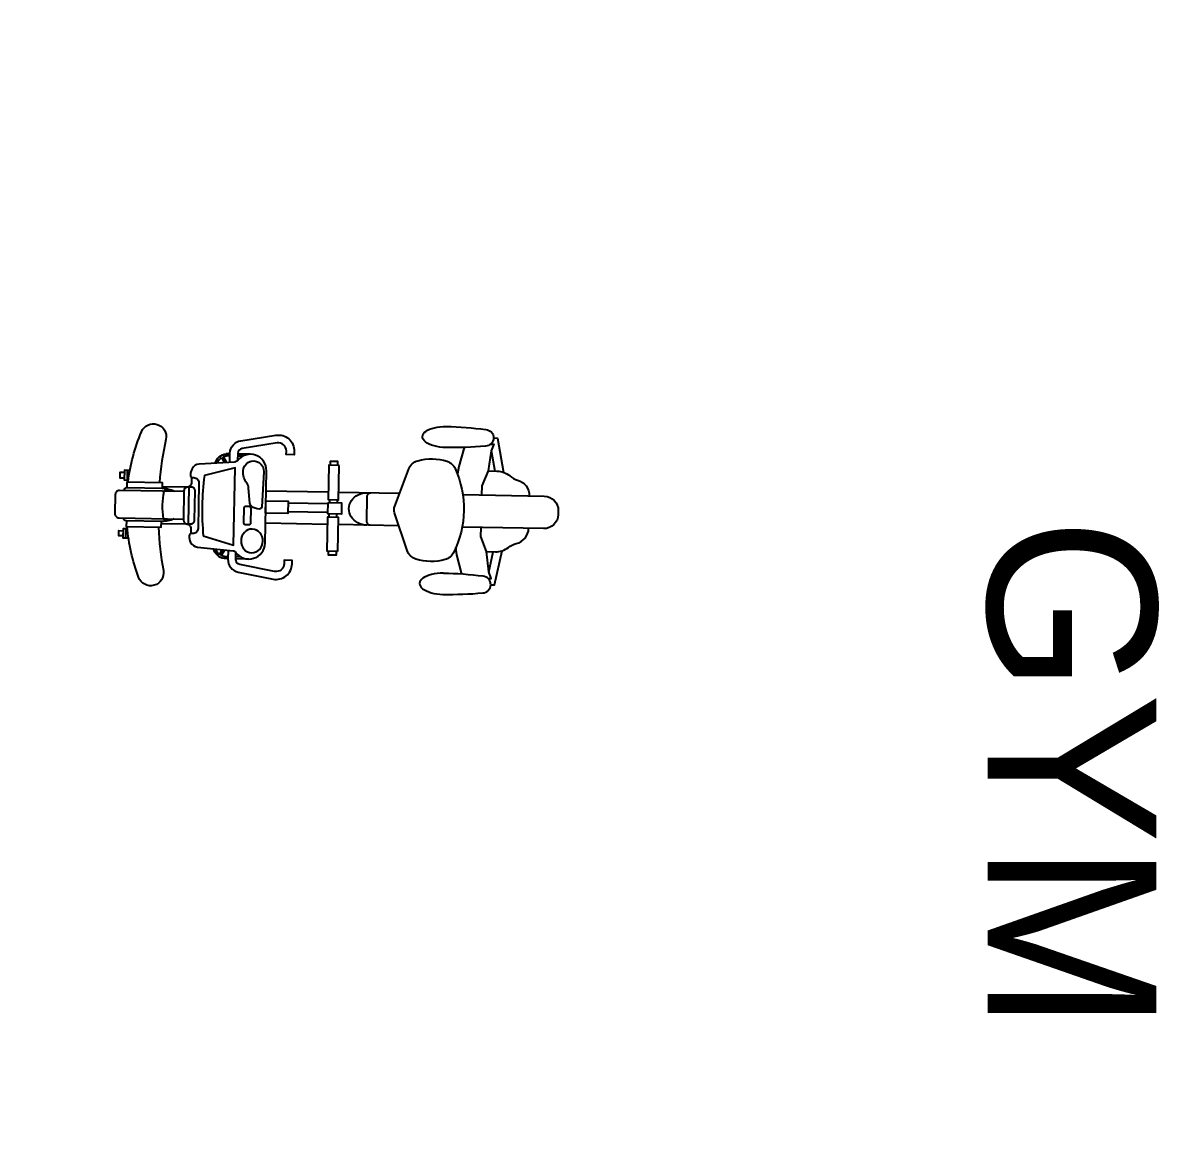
# Model space of a CAD drawing. Header units: metres. Extents: x 511.7 to 565.1, y 73.9 to 159.1.
# Drawn here: x 523.644 to 527.074, y 148.487 to 151.788 of the extents above; entities that cross this region are included whole.
import ezdxf

# ---------------------------------------------------------------- set-up
doc = ezdxf.new("R2010")
doc.units = ezdxf.units.M
doc.header["$MEASUREMENT"] = 0
doc.layers.get('0').update_dxf_attribs({"lineweight": 25})
doc.layers.add('fixtures', color=237, linetype='Continuous')
doc.styles.get("Standard").update_dxf_attribs({"font": 'arial.ttf'})

# ---------------------------------------------------------------- blocks, each defined once
blk = doc.blocks.new('bike_recumbent_A_p')
for p, q in [((-17.31, 7.23), (-16.86, 6.48)), ((-17.04, 7.39), (-16.51, 6.51)), ((-16.05, 7.8), (-16.6, 7.8)), ((-16.05, 7.51), (-16.6, 7.51)), ((-12.98, 7.8), (-14.88, 7.8)), ((-14.12, 7.51), (-14.88, 7.51)), ((-22.07, -2.74), (-22.07, 2.74)), ((-1.3, 2.42), (-10.57, 2.42)), ((9.32, 2.42), (0.25, 2.42)), ((4.52, 1.9), (4.52, -1.88)), ((30.86, 2.42), (18.74, 2.42)), ((-1.3, 0.65), (-7.26, 0.65)), ((-1.1, 1.29), (-1.1, 0.84)), ((0.04, 1.29), (0.04, 0.84)), ((33, -0.27), (33, 0.29)), ((-1.3, -0.65), (-7.26, -0.65)), ((-1.1, -1.29), (-1.1, -0.84)), ((0.04, -1.29), (0.04, -0.84)), ((-10.57, -2.42), (-1.3, -2.42)), ((0.25, -2.42), (9.32, -2.42)), ((18.74, -2.42), (30.86, -2.42)), ((-17.31, -7.23), (-16.86, -6.48)), ((-17.04, -7.39), (-16.51, -6.51)), ((-16.05, -7.51), (-16.6, -7.51)), ((-16.05, -7.8), (-16.6, -7.8)), ((-14.12, -7.51), (-14.88, -7.51)), ((-12.98, -7.8), (-14.88, -7.8))]:
    blk.add_line(p, q)
for points in [[(16.07, 12.5, -0.027759), (21.98, 12.17, -0.398009), (23.15, 10.93, -0.398009), (21.98, 9.7, -0.027759), (16.07, 9.37)], [(-26.47, 3.33, -0.032457), (-25.62, 9.77, 0.915879), (-29.29, 10.84, 0.065102), (-31.15, 3.33)], [(-16.05, 6.54), (-16.05, 7.9, -0.363337), (-14.47, 9.79), (-9.26, 10.72, -0.466989), (-6.48, 8.39), (-6.48, 7.87), (-7.66, 7.87), (-7.66, 8.39, 0.466989), (-9.06, 9.56), (-14.26, 8.63, 0.363337), (-14.88, 7.9), (-14.88, 6.87)], [(22.45, 6.01), (23.75, 6.01, -0.174278), (25.67, 5.32, 0.110391), (26.84, 4.73, -0.341689), (28.63, 2.42, -0.341689)], [(-26.06, 2.75), (-22.35, 2.75, 0.414214), (-21.63, 3.47), (-21.63, 4.17)], [(-22.78, -2.05), (-32.36, -2.05, -0.414214), (-33, -1.41), (-33, 1.41, -0.414214), (-32.36, 2.05), (-22.78, 2.05)], [(-24.16, 2.05, 0.089812), (-26.06, 2.47), (-31.26, 2.47, 0.319458), (-31.76, 2.05)], [(-24.16, -2.05, -0.089812), (-26.06, -2.47), (-31.26, -2.47, -0.319458), (-31.76, -2.05)], [(-31.15, -3.33, 0.065102), (-29.29, -10.84, 0.915879), (-25.62, -9.77, -0.032457), (-26.47, -3.33)], [(-26.06, -2.75), (-22.35, -2.75, -0.414214), (-21.63, -3.47), (-21.63, -4.17)], [(22.45, -6.01), (23.75, -6.01, 0.174278), (25.67, -5.32, -0.110391), (26.84, -4.73, 0.341689), (28.63, -2.42, 0.341689)], [(-16.05, -6.54), (-16.05, -7.9, 0.363337), (-14.47, -9.79), (-9.26, -10.72, 0.466989), (-6.48, -8.39), (-6.48, -7.87), (-7.66, -7.87), (-7.66, -8.39, -0.466989), (-9.06, -9.56), (-14.26, -8.63, -0.363337), (-14.88, -7.9), (-14.88, -6.87)], [(16.07, -12.5, 0.027759), (21.98, -12.17, 0.398009), (23.15, -10.93, 0.398009), (21.98, -9.7, 0.027759), (16.07, -9.37)]]:
    blk.add_lwpolyline(points, format="xyb")
for points in [[(23.15, 10.93), (23.72, 10.93), (24.74, 5.84)], [(18.82, 9.44), (18.04, 6.58), (17.87, 5.47)], [(22.73, 10), (23.2, 10), (22.81, 9.01), (22.45, 6.01), (21.54, 3.77), (21.54, 2.42)], [(22.82, 9.04), (23.43, 6.01)], [(0.04, 6.4), (0.04, 6.98), (-1.1, 6.98), (-1.1, 6.4)], [(-31.7, 4.73), (-32.37, 4.73), (-32.37, 3.94), (-31.7, 3.94)], [(-30.9, 5.06), (-31.7, 5.06), (-31.7, 3.61), (-31.11, 3.61)], [(-31.29, 5.06), (-31.29, 3.61)], [(-31.26, 2.47), (-31.26, 3.33), (-26.06, 3.33), (-26.06, 2.47)], [(-31.26, -2.47), (-31.26, -3.33), (-26.06, -3.33), (-26.06, -2.47)], [(22.73, -10), (23.2, -10), (22.81, -9.01), (22.45, -6.01), (21.54, -3.77), (21.54, -2.42)], [(-31.7, -4.73), (-32.37, -4.73), (-32.37, -3.94), (-31.7, -3.94)], [(-30.9, -5.06), (-31.7, -5.06), (-31.7, -3.61), (-31.11, -3.61)], [(-31.29, -5.06), (-31.29, -3.61)], [(0.04, -6.4), (0.04, -6.98), (-1.1, -6.98), (-1.1, -6.4)], [(18.82, -9.44), (18.04, -6.58), (17.87, -5.47)], [(22.82, -9.04), (23.43, -6.01)], [(23.15, -10.93), (23.72, -10.93), (24.74, -5.84)]]:
    blk.add_lwpolyline(points)
for points in [[(-20.58, 0), (-20.58, 3.39, 0.414214), (-21.35, 4.16), (-21.55, 4.16, -0.414214), (-21.88, 4.5, -0.118121), (-21.64, 5.49, -0.260664), (-20.62, 6.17), (-15.29, 6.6, 0.21828), (-14.92, 6.81, -0.72566), (-10.57, 5.39), (-10.57, 0), (-10.57, -5.39, -0.72566), (-14.92, -6.81, 0.21828), (-15.29, -6.6), (-20.62, -6.17, -0.260664), (-21.64, -5.49, -0.118121), (-21.88, -4.5, -0.414214), (-21.55, -4.16), (-21.35, -4.16, 0.414214), (-20.58, -3.39)], [(10.61, 6.08), (8.64, 0.48, 0.171461), (8.64, -0.48), (10.61, -6.08, 0.240849), (11.94, -7.33, 0.145285), (16.29, -7.32, 0.21059), (17.51, -6.27, 0.228481), (17.51, 6.27, 0.21059), (16.29, 7.32, 0.145285), (11.94, 7.33, 0.240849)], [(-19.78, 4.49), (-15.24, 5.76), (-15.24, -5.76), (-19.78, -4.49, -0.055459)], [(-21.66, -2.74), (-22.23, -2.74, -0.414214), (-22.78, -2.19), (-22.78, 2.19, -0.414214), (-22.23, 2.74), (-21.66, 2.74, -0.414214), (-21.11, 2.19), (-21.11, -2.19, -0.414214)], [(-13, 0), (-13.58, 0, -0.414214), (-13.84, 0.26), (-13.84, 2.4, -0.414214), (-13.58, 2.66), (-13, 2.66, -0.414214), (-12.74, 2.4), (-12.74, 0.26, -0.414214)], [(-12.94, -0.51), (-13.17, -2.74, -0.134621), (-13.46, -3.5, 0.166544), (-14.03, -5.29, 1.021213), (-10.96, -5.22), (-11.17, -0.01, 0.401971), (-11.53, 0.33, 0.164298), (-12.69, -0.06, 0.207213)]]:
    blk.add_lwpolyline(points, format="xyb", close=True)
for points in [[(0.25, 6.4), (-1.3, 6.4), (-1.3, 1.29), (0.25, 1.29)], [(-10.57, -0.92), (-7.26, -0.92), (-7.26, 0.92), (-10.57, 0.92)], [(-1.3, -0.84), (0.71, -0.84), (0.71, 0.84), (-1.3, 0.84)], [(0.25, -6.4), (-1.3, -6.4), (-1.3, -1.29), (0.25, -1.29)]]:
    blk.add_lwpolyline(points, close=True)
for centre, radius, start, end in [((-16.4, 5.95), 1.85, 96.0308, 167.0582), ((-16.4, 5.95), 1.56, 125.4079, 163.6711), ((-16.4, 5.95), 1.56, 96.0308, 113.7092), ((-14.63, 0), 11.3, 169.5626, 190.4374), ((-25.29, 1.91), 0.469, 77.225, 163.0031), ((5.05, 1.9), 0.531, 90, 180), ((30.86, 0.28), 2.14, 0, 90), ((30.86, -0.28), 2.14, 270, 0), ((-25.29, -1.91), 0.469, 196.9969, 282.775), ((5.05, -1.88), 0.531, 180, 270), ((-16.4, -5.95), 1.85, 192.9418, 263.9692), ((-16.4, -5.95), 1.56, 196.3289, 234.5921), ((-16.4, -5.95), 1.56, 246.2908, 263.9692)]:
    blk.add_arc(centre, radius, start, end)
at = {"extrusion": (0, 0, -1)}
blk.add_ellipse((16.07, 10.93), major_axis=(3.51, 0), ratio=0.446783, start_param=1.570796, end_param=4.712389, dxfattribs=at)
blk.add_ellipse((-12.52, 5.1), major_axis=(0, -1.77), ratio=0.917922)
for centre, major_axis, ratio in [((4.52, 0), (2.7, 0), 0.896589), ((16.07, -10.93), (3.51, 0), 0.446783)]:
    blk.add_ellipse(centre, major_axis=major_axis, ratio=ratio, start_param=1.570796, end_param=4.712389)

msp = doc.modelspace()

# ---------------------------------------------------------------- hatches: boundary and pattern name
h = msp.add_hatch()
h.set_pattern_fill('ANGLE', color=256, scale=0.22)
h.set_pattern_definition([(0, (-147.6533, 48.98411), (0, 0.0605), [0.044, -0.0165]), (90, (-147.6533, 48.98411), (-0.0605, 4e-18), [0.044, -0.0165])])
h.paths.add_polyline_path([(561.9448, 159.0335), (561.4948, 159.0335), (561.4948, 158.6835), (561.9448, 158.6835)])
h.paths.add_polyline_path([(561.9459, 154.4754), (561.5959, 154.4754), (561.5959, 154.0254), (561.9459, 154.0254)])
h.paths.add_polyline_path([(560.1513, 134.4713), (559.8013, 134.4713), (559.8013, 134.0213), (560.1513, 134.0213), (560.1513, 134.0216)])
h.paths.add_polyline_path([(514.2405, 124.2734), (513.7905, 124.2734), (513.7905, 123.9234), (514.2405, 123.9234)])
h.paths.add_polyline_path([(513.9461, 124.0974, -1), (513.8461, 124.0974, -1)], flags=16)
h.paths.add_polyline_path([(514.0302, 134.372), (513.7944, 134.372), (513.7941, 133.922), (514.0302, 133.922)])
h.paths.add_polyline_path([(514.1441, 134.372), (514.0302, 134.372), (514.0302, 133.922), (514.1441, 133.922)])
h.paths.add_polyline_path([(520.1781, 154.0348), (519.944, 154.0348), (519.944, 153.5848), (520.1781, 153.5848)])
h.paths.add_polyline_path([(520.294, 154.0348), (520.1781, 154.0348), (520.1781, 153.5848), (520.294, 153.5848)])

# ---------------------------------------------------------------- block references
at = {"layer": 'fixtures', "xscale": -0.01989705478159406, "yscale": 0.019897054781577023, "zscale": 0.01989705478158208, "rotation": 178.8900752132239}
msp.add_blockref('bike_recumbent_A_p', (524.5731, 150.3498), dxfattribs=at)

# ---------------------------------------------------------------- texts
at = {"insert": (527.0015, 150.3224), "char_height": 0.5, "attachment_point": 1, "rotation": 270}
msp.add_mtext_dynamic_manual_height_columns('{\\fStylus BT|b0|i0|c0|p34;\\C7;GYM}', width=6.897078, gutter_width=1, heights=[-0.5187], dxfattribs=at)

doc.saveas('drawing.dxf')
